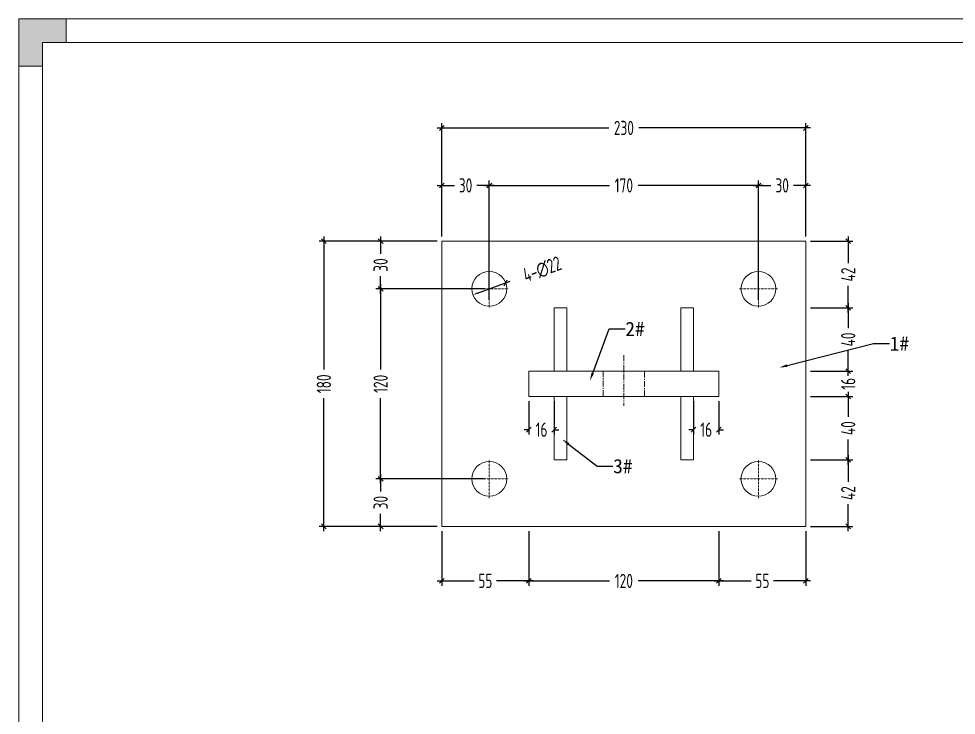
# Model space of a CAD drawing. Header units: millimetres. Extents: x 4 to 2106212, y -117026 to 198097.
# Drawn here: x 2092445 to 2093038, y 189599 to 190038 of the extents above; entities that cross this region are included whole.
import ezdxf
from ezdxf import colors
from ezdxf.entities.mleader import LeaderData, LeaderLine
from ezdxf.math import Vec2, Vec3

# ---------------------------------------------------------------- set-up
doc = ezdxf.new("R2010")
doc.units = ezdxf.units.MM
doc.linetypes.add('CENTER', pattern=[0.6, 0.375, -0.075, 0.075, -0.075])
doc.linetypes.add('CENTER2', pattern=[28.575, 19.05, -3.175, 3.175, -3.175])
doc.layers.add('HR-dimension', color=9, linetype='Continuous')
doc.layers.add('标注', color=9, linetype='Continuous')
for name, color, linetype, lineweight in [('加强板', 140, 'Continuous', 18), ('图框', 7, 'Continuous', 13), ('文本', 3, 'Continuous', 13), ('结构', 4, 'Continuous', 18), ('虚线', 1, 'CENTER2', 0)]:
    doc.layers.add(name, color=color, linetype=linetype, lineweight=lineweight)
doc.styles.add('Arial', font='arial.ttf')
doc.styles.add('hztxt', font='ros1.shx', dxfattribs={"width": 0.8, "bigfont": 'hztxt.shx'})
doc.dimstyles.new('DIM-3', dxfattribs={"dimscale": 3, "dimtxt": 3, "dimasz": 1, "dimexe": 1, "dimexo": 1, "dimgap": 1, "dimtad": 0, "dimdec": 1, "dimrnd": 0.0005, "dimzin": 9, "dimdsep": 46, "dimtxsty": 'hztxt', "dimblk": 'OBLIQUE', "dimcen": 0, "dimdle": 1, "dimclrd": 9, "dimclre": 9, "dimclrt": 2, "dimazin": 2, "dimtfac": 1, "dimtdec": 1, "dimtofl": 0, "dimtmove": 0, "dimatfit": 3, "dimfxl": 1, "dimarcsym": 2})
doc.dimstyles.new('HR-A3-DIM3', dxfattribs={"dimscale": 3, "dimtxt": 3, "dimasz": 1, "dimexe": 1, "dimexo": 1, "dimgap": 1, "dimtad": 1, "dimdec": 1, "dimdsep": 46, "dimtxsty": 'hztxt', "dimblk2": 'OBLIQUE', "dimsah": 1, "dimcen": 0, "dimdle": 1, "dimclrd": 9, "dimclre": 9, "dimclrt": 2, "dimadec": 1, "dimazin": 0, "dimtfac": 1, "dimtdec": 1, "dimtix": 1, "dimtmove": 2, "dimatfit": 3, "dimfxl": 1, "dimtfill": 1, "dimtolj": 1, "dimtzin": 0, "dimarcsym": 1})

# ---------------------------------------------------------------- blocks, each defined once
blk = doc.blocks.new('_Oblique')
at = {"color": 0, "linetype": 'ByBlock', "lineweight": -2}
blk.add_line((-0.5, -0.5), (0.5, 0.5), dxfattribs=at)
blk = doc.blocks.new('*D1663')
at = {"layer": 'Defpoints', "color": 0, "ltscale": 10, "transparency": 16777216}
for p in [(2092712.69, 189897.82), (2092674.04, 189867.82), (2092742.69, 189867.82)]:
    blk.add_point(p, dxfattribs=at)
at = {"layer": 'HR-dimension', "color": 9, "lineweight": -2, "ltscale": 10, "transparency": 16777216}
for p, q in [((2092709.69, 189897.82), (2092671.04, 189897.82)), ((2092674.04, 189900.82), (2092674.04, 189889.9)), ((2092674.04, 189864.82), (2092674.04, 189875.74)), ((2092739.69, 189867.82), (2092671.04, 189867.82))]:
    blk.add_line(p, q, dxfattribs=at)
at = {"layer": 'HR-dimension', "color": 9, "lineweight": -2, "ltscale": 10, "transparency": 16777216, "xscale": 3, "yscale": 3, "zscale": 3}
for p, rotation in [((2092674.04, 189897.82), 90), ((2092674.04, 189867.82), 270)]:
    blk.add_blockref('_Oblique', p, dxfattribs=dict(at, rotation=rotation))
at = {"layer": 'HR-dimension', "color": 2, "ltscale": 10, "transparency": 16777216, "insert": (2092674.04, 189882.82), "char_height": 9, "attachment_point": 5, "rotation": 90, "style": 'hztxt'}
blk.add_mtext('30', dxfattribs=at)
blk = doc.blocks.new('*D1653')
at = {"layer": 'Defpoints', "color": 0, "ltscale": 10, "transparency": 16777216}
for p in [(2092742.69, 189867.82), (2092674.04, 189747.82), (2092742.69, 189747.82)]:
    blk.add_point(p, dxfattribs=at)
at = {"layer": 'HR-dimension', "color": 9, "lineweight": -2, "ltscale": 10, "transparency": 16777216}
for p, q in [((2092739.69, 189867.82), (2092671.04, 189867.82)), ((2092674.04, 189870.82), (2092674.04, 189816.94)), ((2092674.04, 189744.82), (2092674.04, 189798.7)), ((2092739.69, 189747.82), (2092671.04, 189747.82))]:
    blk.add_line(p, q, dxfattribs=at)
at = {"layer": 'HR-dimension', "color": 9, "lineweight": -2, "ltscale": 10, "transparency": 16777216, "xscale": 3, "yscale": 3, "zscale": 3}
for p, rotation in [((2092674.04, 189867.82), 90), ((2092674.04, 189747.82), 270)]:
    blk.add_blockref('_Oblique', p, dxfattribs=dict(at, rotation=rotation))
at = {"layer": 'HR-dimension', "color": 2, "ltscale": 10, "transparency": 16777216, "insert": (2092674.04, 189807.82), "char_height": 9, "attachment_point": 5, "rotation": 90, "style": 'hztxt'}
blk.add_mtext('120', dxfattribs=at)
blk = doc.blocks.new('*D1664')
at = {"layer": 'Defpoints', "color": 0, "ltscale": 10, "transparency": 16777216}
for p in [(2092742.69, 189747.82), (2092674.04, 189717.82), (2092712.69, 189717.82)]:
    blk.add_point(p, dxfattribs=at)
at = {"layer": 'HR-dimension', "color": 9, "lineweight": -2, "ltscale": 10, "transparency": 16777216}
for p, q in [((2092674.04, 189750.82), (2092674.04, 189739.9)), ((2092739.69, 189747.82), (2092671.04, 189747.82)), ((2092674.04, 189714.82), (2092674.04, 189725.74)), ((2092709.69, 189717.82), (2092671.04, 189717.82))]:
    blk.add_line(p, q, dxfattribs=at)
at = {"layer": 'HR-dimension', "color": 9, "lineweight": -2, "ltscale": 10, "transparency": 16777216, "xscale": 3, "yscale": 3, "zscale": 3}
for p, rotation in [((2092674.04, 189747.82), 90), ((2092674.04, 189717.82), 270)]:
    blk.add_blockref('_Oblique', p, dxfattribs=dict(at, rotation=rotation))
at = {"layer": 'HR-dimension', "color": 2, "ltscale": 10, "transparency": 16777216, "insert": (2092674.04, 189732.82), "char_height": 9, "attachment_point": 5, "rotation": 90, "style": 'hztxt'}
blk.add_mtext('30', dxfattribs=at)
blk = doc.blocks.new('*D1665')
at = {"layer": 'Defpoints', "color": 0, "ltscale": 10, "transparency": 16777216}
for p in [(2092638.18, 189897.82), (2092712.69, 189897.82), (2092712.69, 189717.82)]:
    blk.add_point(p, dxfattribs=at)
at = {"layer": 'HR-dimension', "color": 9, "lineweight": -2, "ltscale": 10, "transparency": 16777216}
for p, q in [((2092709.69, 189897.82), (2092635.18, 189897.82)), ((2092638.18, 189900.82), (2092638.18, 189816.94)), ((2092638.18, 189714.82), (2092638.18, 189798.7)), ((2092709.69, 189717.82), (2092635.18, 189717.82))]:
    blk.add_line(p, q, dxfattribs=at)
at = {"layer": 'HR-dimension', "color": 9, "lineweight": -2, "ltscale": 10, "transparency": 16777216, "xscale": 3, "yscale": 3, "zscale": 3}
for p, rotation in [((2092638.18, 189897.82), 90), ((2092638.18, 189717.82), 270)]:
    blk.add_blockref('_Oblique', p, dxfattribs=dict(at, rotation=rotation))
at = {"layer": 'HR-dimension', "color": 2, "ltscale": 10, "transparency": 16777216, "insert": (2092638.18, 189807.82), "char_height": 9, "attachment_point": 5, "rotation": 90, "style": 'hztxt'}
blk.add_mtext('180', dxfattribs=at)
blk = doc.blocks.new('*D1654')
at = {"layer": 'Defpoints', "color": 0, "ltscale": 10, "transparency": 16777216}
for p in [(2092742.69, 189933.1), (2092712.69, 189897.82), (2092742.69, 189857.82)]:
    blk.add_point(p, dxfattribs=at)
at = {"layer": 'HR-dimension', "color": 9, "lineweight": -2, "ltscale": 10, "transparency": 16777216}
for p, q in [((2092709.69, 189933.1), (2092720.61, 189933.1)), ((2092712.69, 189900.82), (2092712.69, 189936.1)), ((2092745.69, 189933.1), (2092734.77, 189933.1)), ((2092742.69, 189860.82), (2092742.69, 189936.1))]:
    blk.add_line(p, q, dxfattribs=at)
at = {"layer": 'HR-dimension', "color": 9, "lineweight": -2, "ltscale": 10, "transparency": 16777216, "xscale": 3, "yscale": 3, "zscale": 3, "rotation": 180}
blk.add_blockref('_Oblique', (2092712.69, 189933.1), dxfattribs=at)
at = {"layer": 'HR-dimension', "color": 9, "lineweight": -2, "ltscale": 10, "transparency": 16777216, "xscale": 3, "yscale": 3, "zscale": 3}
blk.add_blockref('_Oblique', (2092742.69, 189933.1), dxfattribs=at)
at = {"layer": 'HR-dimension', "color": 2, "ltscale": 10, "transparency": 16777216, "insert": (2092727.69, 189933.1), "char_height": 9, "attachment_point": 5, "style": 'hztxt'}
blk.add_mtext('30', dxfattribs=at)
blk = doc.blocks.new('*D1655')
at = {"layer": 'Defpoints', "color": 0, "ltscale": 10, "transparency": 16777216}
for p in [(2092912.69, 189933.1), (2092742.69, 189857.82), (2092912.69, 189857.82)]:
    blk.add_point(p, dxfattribs=at)
at = {"layer": 'HR-dimension', "color": 9, "lineweight": -2, "ltscale": 10, "transparency": 16777216}
for p, q in [((2092739.69, 189933.1), (2092818.57, 189933.1)), ((2092742.69, 189860.82), (2092742.69, 189936.1)), ((2092915.69, 189933.1), (2092836.81, 189933.1)), ((2092912.69, 189860.82), (2092912.69, 189936.1))]:
    blk.add_line(p, q, dxfattribs=at)
at = {"layer": 'HR-dimension', "color": 9, "lineweight": -2, "ltscale": 10, "transparency": 16777216, "xscale": 3, "yscale": 3, "zscale": 3, "rotation": 180}
blk.add_blockref('_Oblique', (2092742.69, 189933.1), dxfattribs=at)
at = {"layer": 'HR-dimension', "color": 9, "lineweight": -2, "ltscale": 10, "transparency": 16777216, "xscale": 3, "yscale": 3, "zscale": 3}
blk.add_blockref('_Oblique', (2092912.69, 189933.1), dxfattribs=at)
at = {"layer": 'HR-dimension', "color": 2, "ltscale": 10, "transparency": 16777216, "insert": (2092827.69, 189933.1), "char_height": 9, "attachment_point": 5, "style": 'hztxt'}
blk.add_mtext('170', dxfattribs=at)
blk = doc.blocks.new('*D1666')
at = {"layer": 'Defpoints', "color": 0, "ltscale": 10, "transparency": 16777216}
for p in [(2092942.69, 189933.1), (2092942.69, 189897.82), (2092912.69, 189857.82)]:
    blk.add_point(p, dxfattribs=at)
at = {"layer": 'HR-dimension', "color": 9, "lineweight": -2, "ltscale": 10, "transparency": 16777216}
for p, q in [((2092909.69, 189933.1), (2092920.61, 189933.1)), ((2092912.69, 189860.82), (2092912.69, 189936.1)), ((2092945.69, 189933.1), (2092934.77, 189933.1)), ((2092942.69, 189900.82), (2092942.69, 189936.1))]:
    blk.add_line(p, q, dxfattribs=at)
at = {"layer": 'HR-dimension', "color": 9, "lineweight": -2, "ltscale": 10, "transparency": 16777216, "xscale": 3, "yscale": 3, "zscale": 3, "rotation": 180}
blk.add_blockref('_Oblique', (2092912.69, 189933.1), dxfattribs=at)
at = {"layer": 'HR-dimension', "color": 9, "lineweight": -2, "ltscale": 10, "transparency": 16777216, "xscale": 3, "yscale": 3, "zscale": 3}
blk.add_blockref('_Oblique', (2092942.69, 189933.1), dxfattribs=at)
at = {"layer": 'HR-dimension', "color": 2, "ltscale": 10, "transparency": 16777216, "insert": (2092927.69, 189933.1), "char_height": 9, "attachment_point": 5, "style": 'hztxt'}
blk.add_mtext('30', dxfattribs=at)
blk = doc.blocks.new('*D1667')
at = {"layer": 'Defpoints', "color": 0, "ltscale": 10, "transparency": 16777216}
for p in [(2092712.69, 189969.35), (2092712.69, 189897.82), (2092942.69, 189897.82)]:
    blk.add_point(p, dxfattribs=at)
at = {"layer": 'HR-dimension', "color": 9, "lineweight": -2, "ltscale": 10, "transparency": 16777216}
for p, q in [((2092709.69, 189969.35), (2092818.21, 189969.35)), ((2092712.69, 189900.82), (2092712.69, 189972.35)), ((2092945.69, 189969.35), (2092837.17, 189969.35)), ((2092942.69, 189900.82), (2092942.69, 189972.35))]:
    blk.add_line(p, q, dxfattribs=at)
at = {"layer": 'HR-dimension', "color": 9, "lineweight": -2, "ltscale": 10, "transparency": 16777216, "xscale": 3, "yscale": 3, "zscale": 3, "rotation": 180}
blk.add_blockref('_Oblique', (2092712.69, 189969.35), dxfattribs=at)
at = {"layer": 'HR-dimension', "color": 9, "lineweight": -2, "ltscale": 10, "transparency": 16777216, "xscale": 3, "yscale": 3, "zscale": 3}
blk.add_blockref('_Oblique', (2092942.69, 189969.35), dxfattribs=at)
at = {"layer": 'HR-dimension', "color": 2, "ltscale": 10, "transparency": 16777216, "insert": (2092827.69, 189969.35), "char_height": 9, "attachment_point": 5, "style": 'hztxt'}
blk.add_mtext('230', dxfattribs=at)
blk = doc.blocks.new('*D1662')
at = {"layer": 'Defpoints', "color": 0, "ltscale": 10, "transparency": 16777216}
for p in [(2092753.02, 189871.59), (2092732.36, 189864.05)]:
    blk.add_point(p, dxfattribs=at)
at = {"layer": 'HR-dimension', "color": 9, "lineweight": -2, "ltscale": 10, "transparency": 16777216}
blk.add_line((2092735.18, 189865.08), (2092755.84, 189872.62), dxfattribs=at)
at = {"layer": 'HR-dimension', "color": 9, "ltscale": 10, "transparency": 16777216}
blk.add_solid([(2092735, 189865.55), (2092735.35, 189864.61), (2092732.36, 189864.05)], dxfattribs=at)
at = {"layer": 'HR-dimension', "color": 9, "lineweight": -2, "ltscale": 10, "transparency": 16777216, "xscale": 3, "yscale": 3, "zscale": 3, "rotation": 20.0418799361093}
blk.add_blockref('_Oblique', (2092753.02, 189871.59), dxfattribs=at)
at = {"layer": 'HR-dimension', "color": 2, "ltscale": 10, "transparency": 16777216, "insert": (2092776.08, 189880), "char_height": 9, "attachment_point": 5, "rotation": 20.04188, "style": 'hztxt', "bg_fill": 3, "box_fill_scale": 1.1, "bg_fill_color": 256, "bg_fill_true_color": 13158600, "bg_fill_transparency": 0}
blk.add_mtext('\\A1;4-∅22', dxfattribs=at)
blk = doc.blocks.new('GW-TK')
at = {"layer": '图框', "linetype": 'Continuous', "lineweight": 0}
h = blk.add_hatch(color=256, dxfattribs=at)
h.dxf.hatch_style = 1
h.paths.add_polyline_path([(927183.55, 464715.01), (927183.55, 464705.01), (927188.55, 464705.01), (927188.55, 464710.01), (927193.56, 464710.01), (927193.56, 464715.01)])
blk.add_lwpolyline([(927188.55, 464705.01), (927188.55, 464710.01), (927193.56, 464710.01), (927193.56, 464715.01), (927183.55, 464715.01), (927183.55, 464705.01)], close=True, dxfattribs=at)
at = {"layer": '图框'}
for points in [[(927183.55, 464715.01), (927603.55, 464715.01), (927603.55, 464418.01), (927183.55, 464418.01)], [(927188.55, 464710.01), (927598.55, 464710.01), (927598.55, 464423.01), (927188.55, 464423.01)]]:
    blk.add_lwpolyline(points, close=True, dxfattribs=at)
blk = doc.blocks.new('*D1684')
at = {"layer": 'Defpoints', "color": 0, "ltscale": 10, "transparency": 16777216}
for p in [(2092712.69, 189717.82), (2092767.69, 189717.82), (2092712.69, 189683.37)]:
    blk.add_point(p, dxfattribs=at)
at = {"layer": 'HR-dimension', "color": 9, "lineweight": -2, "ltscale": 10, "transparency": 16777216}
for p, q in [((2092712.69, 189714.82), (2092712.69, 189680.37)), ((2092767.69, 189714.82), (2092767.69, 189680.37)), ((2092709.69, 189683.37), (2092733.11, 189683.37)), ((2092770.69, 189683.37), (2092747.27, 189683.37))]:
    blk.add_line(p, q, dxfattribs=at)
at = {"layer": 'HR-dimension', "color": 9, "lineweight": -2, "ltscale": 10, "transparency": 16777216, "xscale": 3, "yscale": 3, "zscale": 3, "rotation": 180}
blk.add_blockref('_Oblique', (2092712.69, 189683.37), dxfattribs=at)
at = {"layer": 'HR-dimension', "color": 9, "lineweight": -2, "ltscale": 10, "transparency": 16777216, "xscale": 3, "yscale": 3, "zscale": 3}
blk.add_blockref('_Oblique', (2092767.69, 189683.37), dxfattribs=at)
at = {"layer": 'HR-dimension', "color": 2, "ltscale": 10, "transparency": 16777216, "insert": (2092740.19, 189683.37), "char_height": 9, "attachment_point": 5, "style": 'hztxt'}
blk.add_mtext('55', dxfattribs=at)
blk = doc.blocks.new('*D1685')
at = {"layer": 'Defpoints', "color": 0, "ltscale": 10, "transparency": 16777216}
for p in [(2092767.69, 189717.82), (2092887.69, 189717.82), (2092887.69, 189683.37)]:
    blk.add_point(p, dxfattribs=at)
at = {"layer": 'HR-dimension', "color": 9, "lineweight": -2, "ltscale": 10, "transparency": 16777216}
for p, q in [((2092767.69, 189714.82), (2092767.69, 189680.37)), ((2092887.69, 189714.82), (2092887.69, 189680.37)), ((2092764.69, 189683.37), (2092818.57, 189683.37)), ((2092890.69, 189683.37), (2092836.81, 189683.37))]:
    blk.add_line(p, q, dxfattribs=at)
at = {"layer": 'HR-dimension', "color": 9, "lineweight": -2, "ltscale": 10, "transparency": 16777216, "xscale": 3, "yscale": 3, "zscale": 3, "rotation": 180}
blk.add_blockref('_Oblique', (2092767.69, 189683.37), dxfattribs=at)
at = {"layer": 'HR-dimension', "color": 9, "lineweight": -2, "ltscale": 10, "transparency": 16777216, "xscale": 3, "yscale": 3, "zscale": 3}
blk.add_blockref('_Oblique', (2092887.69, 189683.37), dxfattribs=at)
at = {"layer": 'HR-dimension', "color": 2, "ltscale": 10, "transparency": 16777216, "insert": (2092827.69, 189683.37), "char_height": 9, "attachment_point": 5, "style": 'hztxt'}
blk.add_mtext('120', dxfattribs=at)
blk = doc.blocks.new('*D1686')
at = {"layer": 'Defpoints', "color": 0, "ltscale": 10, "transparency": 16777216}
for p in [(2092887.69, 189717.82), (2092942.69, 189717.82), (2092942.69, 189683.37)]:
    blk.add_point(p, dxfattribs=at)
at = {"layer": 'HR-dimension', "color": 9, "lineweight": -2, "ltscale": 10, "transparency": 16777216}
for p, q in [((2092887.69, 189714.82), (2092887.69, 189680.37)), ((2092942.69, 189714.82), (2092942.69, 189680.37)), ((2092884.69, 189683.37), (2092908.11, 189683.37)), ((2092945.69, 189683.37), (2092922.27, 189683.37))]:
    blk.add_line(p, q, dxfattribs=at)
at = {"layer": 'HR-dimension', "color": 9, "lineweight": -2, "ltscale": 10, "transparency": 16777216, "xscale": 3, "yscale": 3, "zscale": 3, "rotation": 180}
blk.add_blockref('_Oblique', (2092887.69, 189683.37), dxfattribs=at)
at = {"layer": 'HR-dimension', "color": 9, "lineweight": -2, "ltscale": 10, "transparency": 16777216, "xscale": 3, "yscale": 3, "zscale": 3}
blk.add_blockref('_Oblique', (2092942.69, 189683.37), dxfattribs=at)
at = {"layer": 'HR-dimension', "color": 2, "ltscale": 10, "transparency": 16777216, "insert": (2092915.19, 189683.37), "char_height": 9, "attachment_point": 5, "style": 'hztxt'}
blk.add_mtext('55', dxfattribs=at)
blk = doc.blocks.new('*D1687')
at = {"layer": 'Defpoints', "color": 0, "ltscale": 10, "transparency": 16777216}
for p in [(2092767.69, 189799.82), (2092783.69, 189799.82), (2092767.69, 189778.87)]:
    blk.add_point(p, dxfattribs=at)
at = {"layer": 'HR-dimension', "color": 9, "lineweight": -2, "ltscale": 10, "transparency": 16777216}
for p, q in [((2092767.69, 189796.82), (2092767.69, 189775.87)), ((2092783.69, 189796.82), (2092783.69, 189775.87)), ((2092767.69, 189778.87), (2092764.69, 189778.87)), ((2092783.69, 189778.87), (2092786.69, 189778.87))]:
    blk.add_line(p, q, dxfattribs=at)
at = {"layer": 'HR-dimension', "color": 9, "lineweight": -2, "ltscale": 10, "transparency": 16777216, "xscale": 3, "yscale": 3, "zscale": 3}
blk.add_blockref('_Oblique', (2092767.69, 189778.87), dxfattribs=at)
at = {"layer": 'HR-dimension', "color": 9, "lineweight": -2, "ltscale": 10, "transparency": 16777216, "xscale": 3, "yscale": 3, "zscale": 3, "rotation": 180}
blk.add_blockref('_Oblique', (2092783.69, 189778.87), dxfattribs=at)
at = {"layer": 'HR-dimension', "color": 2, "ltscale": 10, "transparency": 16777216, "insert": (2092775.69, 189778.87), "char_height": 9, "attachment_point": 5, "style": 'hztxt'}
blk.add_mtext('16', dxfattribs=at)
blk = doc.blocks.new('*D1688')
at = {"layer": 'Defpoints', "color": 0, "ltscale": 10, "transparency": 16777216}
for p in [(2092942.69, 189855.82), (2092969.4, 189855.82), (2092942.69, 189815.82)]:
    blk.add_point(p, dxfattribs=at)
at = {"layer": 'HR-dimension', "color": 9, "lineweight": -2, "ltscale": 10, "transparency": 16777216}
for p, q in [((2092969.4, 189858.82), (2092969.4, 189842.9)), ((2092945.69, 189855.82), (2092972.4, 189855.82)), ((2092969.4, 189812.82), (2092969.4, 189828.74)), ((2092945.69, 189815.82), (2092972.4, 189815.82))]:
    blk.add_line(p, q, dxfattribs=at)
at = {"layer": 'HR-dimension', "color": 9, "lineweight": -2, "ltscale": 10, "transparency": 16777216, "xscale": 3, "yscale": 3, "zscale": 3}
for p, rotation in [((2092969.4, 189855.82), 90), ((2092969.4, 189815.82), 270)]:
    blk.add_blockref('_Oblique', p, dxfattribs=dict(at, rotation=rotation))
at = {"layer": 'HR-dimension', "color": 2, "ltscale": 10, "transparency": 16777216, "insert": (2092969.4, 189835.82), "char_height": 9, "attachment_point": 5, "rotation": 90, "style": 'hztxt'}
blk.add_mtext('40', dxfattribs=at)
blk = doc.blocks.new('*D1689')
at = {"layer": 'Defpoints', "color": 0, "ltscale": 10, "transparency": 16777216}
for p in [(2092942.69, 189897.82), (2092969.4, 189897.82), (2092942.69, 189855.82)]:
    blk.add_point(p, dxfattribs=at)
at = {"layer": 'HR-dimension', "color": 9, "lineweight": -2, "ltscale": 10, "transparency": 16777216}
for p, q in [((2092945.69, 189897.82), (2092972.4, 189897.82)), ((2092969.4, 189900.82), (2092969.4, 189883.9)), ((2092969.4, 189852.82), (2092969.4, 189869.74)), ((2092945.69, 189855.82), (2092972.4, 189855.82))]:
    blk.add_line(p, q, dxfattribs=at)
at = {"layer": 'HR-dimension', "color": 9, "lineweight": -2, "ltscale": 10, "transparency": 16777216, "xscale": 3, "yscale": 3, "zscale": 3}
for p, rotation in [((2092969.4, 189897.82), 90), ((2092969.4, 189855.82), 270)]:
    blk.add_blockref('_Oblique', p, dxfattribs=dict(at, rotation=rotation))
at = {"layer": 'HR-dimension', "color": 2, "ltscale": 10, "transparency": 16777216, "insert": (2092969.4, 189876.82), "char_height": 9, "attachment_point": 5, "rotation": 90, "style": 'hztxt'}
blk.add_mtext('42', dxfattribs=at)
blk = doc.blocks.new('*D1690')
at = {"layer": 'Defpoints', "color": 0, "ltscale": 10, "transparency": 16777216}
for p in [(2092942.69, 189815.82), (2092942.69, 189799.82), (2092969.4, 189799.82)]:
    blk.add_point(p, dxfattribs=at)
at = {"layer": 'HR-dimension', "color": 9, "lineweight": -2, "ltscale": 10, "transparency": 16777216}
for p, q in [((2092945.69, 189815.82), (2092972.4, 189815.82)), ((2092969.4, 189815.82), (2092969.4, 189818.82)), ((2092945.69, 189799.82), (2092972.4, 189799.82)), ((2092969.4, 189799.82), (2092969.4, 189796.82))]:
    blk.add_line(p, q, dxfattribs=at)
at = {"layer": 'HR-dimension', "color": 9, "lineweight": -2, "ltscale": 10, "transparency": 16777216, "xscale": 3, "yscale": 3, "zscale": 3}
for p, rotation in [((2092969.4, 189815.82), 270), ((2092969.4, 189799.82), 90)]:
    blk.add_blockref('_Oblique', p, dxfattribs=dict(at, rotation=rotation))
at = {"layer": 'HR-dimension', "color": 2, "ltscale": 10, "transparency": 16777216, "insert": (2092969.4, 189807.82), "char_height": 9, "attachment_point": 5, "rotation": 90, "style": 'hztxt'}
blk.add_mtext('16', dxfattribs=at)
blk = doc.blocks.new('*D1691')
at = {"layer": 'Defpoints', "color": 0, "ltscale": 10, "transparency": 16777216}
for p in [(2092942.69, 189799.82), (2092942.69, 189759.82), (2092969.4, 189759.82)]:
    blk.add_point(p, dxfattribs=at)
at = {"layer": 'HR-dimension', "color": 9, "lineweight": -2, "ltscale": 10, "transparency": 16777216}
for p, q in [((2092969.4, 189802.82), (2092969.4, 189786.9)), ((2092945.69, 189799.82), (2092972.4, 189799.82)), ((2092969.4, 189756.82), (2092969.4, 189772.74)), ((2092945.69, 189759.82), (2092972.4, 189759.82))]:
    blk.add_line(p, q, dxfattribs=at)
at = {"layer": 'HR-dimension', "color": 9, "lineweight": -2, "ltscale": 10, "transparency": 16777216, "xscale": 3, "yscale": 3, "zscale": 3}
for p, rotation in [((2092969.4, 189799.82), 90), ((2092969.4, 189759.82), 270)]:
    blk.add_blockref('_Oblique', p, dxfattribs=dict(at, rotation=rotation))
at = {"layer": 'HR-dimension', "color": 2, "ltscale": 10, "transparency": 16777216, "insert": (2092969.4, 189779.82), "char_height": 9, "attachment_point": 5, "rotation": 90, "style": 'hztxt'}
blk.add_mtext('40', dxfattribs=at)
blk = doc.blocks.new('*D1692')
at = {"layer": 'Defpoints', "color": 0, "ltscale": 10, "transparency": 16777216}
for p in [(2092942.69, 189759.82), (2092942.69, 189717.82), (2092969.4, 189717.82)]:
    blk.add_point(p, dxfattribs=at)
at = {"layer": 'HR-dimension', "color": 9, "lineweight": -2, "ltscale": 10, "transparency": 16777216}
for p, q in [((2092969.4, 189762.82), (2092969.4, 189745.9)), ((2092945.69, 189759.82), (2092972.4, 189759.82)), ((2092969.4, 189714.82), (2092969.4, 189731.74)), ((2092945.69, 189717.82), (2092972.4, 189717.82))]:
    blk.add_line(p, q, dxfattribs=at)
at = {"layer": 'HR-dimension', "color": 9, "lineweight": -2, "ltscale": 10, "transparency": 16777216, "xscale": 3, "yscale": 3, "zscale": 3}
for p, rotation in [((2092969.4, 189759.82), 90), ((2092969.4, 189717.82), 270)]:
    blk.add_blockref('_Oblique', p, dxfattribs=dict(at, rotation=rotation))
at = {"layer": 'HR-dimension', "color": 2, "ltscale": 10, "transparency": 16777216, "insert": (2092969.4, 189738.82), "char_height": 9, "attachment_point": 5, "rotation": 90, "style": 'hztxt'}
blk.add_mtext('42', dxfattribs=at)
blk = doc.blocks.new('*D1693')
at = {"layer": 'Defpoints', "color": 0, "ltscale": 10, "transparency": 16777216}
for p in [(2092871.69, 189799.82), (2092887.69, 189799.82), (2092871.69, 189778.87)]:
    blk.add_point(p, dxfattribs=at)
at = {"layer": 'HR-dimension', "color": 9, "lineweight": -2, "ltscale": 10, "transparency": 16777216}
for p, q in [((2092871.69, 189796.82), (2092871.69, 189775.87)), ((2092887.69, 189796.82), (2092887.69, 189775.87)), ((2092871.69, 189778.87), (2092868.69, 189778.87)), ((2092887.69, 189778.87), (2092890.69, 189778.87))]:
    blk.add_line(p, q, dxfattribs=at)
at = {"layer": 'HR-dimension', "color": 9, "lineweight": -2, "ltscale": 10, "transparency": 16777216, "xscale": 3, "yscale": 3, "zscale": 3}
blk.add_blockref('_Oblique', (2092871.69, 189778.87), dxfattribs=at)
at = {"layer": 'HR-dimension', "color": 9, "lineweight": -2, "ltscale": 10, "transparency": 16777216, "xscale": 3, "yscale": 3, "zscale": 3, "rotation": 180}
blk.add_blockref('_Oblique', (2092887.69, 189778.87), dxfattribs=at)
at = {"layer": 'HR-dimension', "color": 2, "ltscale": 10, "transparency": 16777216, "insert": (2092879.69, 189778.87), "char_height": 9, "attachment_point": 5, "style": 'hztxt'}
blk.add_mtext('16', dxfattribs=at)

msp = doc.modelspace()

# ---------------------------------------------------------------- linework, layer by layer
at = {"layer": '加强板', "color": 3}
for points in [[(2092783.691, 189855.822), (2092791.691, 189855.822), (2092791.691, 189815.822), (2092783.691, 189815.822)], [(2092863.691, 189855.822), (2092871.691, 189855.822), (2092871.691, 189815.822), (2092863.691, 189815.822)], [(2092767.691, 189815.822), (2092887.691, 189815.822), (2092887.691, 189799.822), (2092767.691, 189799.822)], [(2092783.691, 189759.822), (2092791.691, 189759.822), (2092791.691, 189799.822), (2092783.691, 189799.822)], [(2092863.691, 189759.822), (2092871.691, 189759.822), (2092871.691, 189799.822), (2092863.691, 189799.822)]]:
    msp.add_lwpolyline(points, close=True, dxfattribs=at)
at = {"layer": '结构', "color": 1, "linetype": 'CENTER', "ltscale": 0.44}
for p, q in [((2092742.691, 189855.722), (2092742.691, 189879.922)), ((2092912.691, 189855.722), (2092912.691, 189879.922)), ((2092730.591, 189867.822), (2092754.791, 189867.822)), ((2092924.791, 189867.822), (2092900.591, 189867.822)), ((2092742.691, 189759.922), (2092742.691, 189735.722)), ((2092912.691, 189759.922), (2092912.691, 189735.722)), ((2092730.591, 189747.822), (2092754.791, 189747.822)), ((2092924.791, 189747.822), (2092900.591, 189747.822))]:
    msp.add_line(p, q, dxfattribs=at)
at = {"layer": '结构', "color": 6}
msp.add_lwpolyline([(2092712.691, 189897.822), (2092942.691, 189897.822), (2092942.691, 189717.822), (2092712.691, 189717.822)], close=True, dxfattribs=at)
at = {"layer": '结构', "color": 4}
for centre in [(2092742.691, 189867.822), (2092912.691, 189867.822), (2092742.691, 189747.822), (2092912.691, 189747.822)]:
    msp.add_circle(centre, 11, dxfattribs=at)
at = {"layer": '虚线', "color": 1, "linetype": 'CENTER', "ltscale": 10}
msp.add_lwpolyline([(2092827.691, 189825.822), (2092827.691, 189793.822)], dxfattribs=at)
msp.add_lwpolyline([(2092840.691, 189815.822), (2092814.691, 189815.822), (2092814.691, 189799.822), (2092840.691, 189799.822)], close=True, dxfattribs=at)

# ---------------------------------------------------------------- dimensions: what is measured, and where the dimension line sits
at = {"layer": 'HR-dimension', "ltscale": 10}
for base, p1, p2, picture, middle in [((2092712.691, 189969.352), (2092942.691, 189897.822), (2092712.691, 189897.822), '*D1667', (2092827.691, 189969.352)), ((2092742.691, 189933.1001), (2092712.691, 189897.822), (2092742.691, 189857.822), '*D1654', (2092727.691, 189933.1001)), ((2092912.691, 189933.1001), (2092742.691, 189857.822), (2092912.691, 189857.822), '*D1655', (2092827.691, 189933.1001)), ((2092942.691, 189933.1001), (2092912.691, 189857.822), (2092942.691, 189897.822), '*D1666', (2092927.691, 189933.1001)), ((2092767.691, 189778.8723), (2092783.691, 189799.822), (2092767.691, 189799.822), '*D1687', (2092775.691, 189778.8723)), ((2092871.691, 189778.8723), (2092887.691, 189799.822), (2092871.691, 189799.822), '*D1693', (2092879.691, 189778.8723)), ((2092712.691, 189683.3694), (2092767.691, 189717.822), (2092712.691, 189717.822), '*D1684', (2092740.191, 189683.3694)), ((2092887.691, 189683.3694), (2092767.691, 189717.822), (2092887.691, 189717.822), '*D1685', (2092827.691, 189683.3694)), ((2092942.691, 189683.3694), (2092887.691, 189717.822), (2092942.691, 189717.822), '*D1686', (2092915.191, 189683.3694))]:
    dim = msp.add_linear_dim(base=base, p1=p1, p2=p2, dimstyle='DIM-3', dxfattribs=at)
    dim.commit()
    dim.dimension.update_dxf_attribs({"geometry": picture, "text_midpoint": middle})
for base, p1, p2, picture, middle in [((2092638.1789, 189897.822), (2092712.691, 189717.822), (2092712.691, 189897.822), '*D1665', (2092638.1789, 189807.822)), ((2092674.0419, 189867.822), (2092712.691, 189897.822), (2092742.691, 189867.822), '*D1663', (2092674.0419, 189882.822)), ((2092969.3962, 189897.822), (2092942.691, 189855.822), (2092942.691, 189897.822), '*D1689', (2092969.3962, 189876.822)), ((2092674.0419, 189747.822), (2092742.691, 189867.822), (2092742.691, 189747.822), '*D1653', (2092674.0419, 189807.822)), ((2092969.3962, 189855.822), (2092942.691, 189815.822), (2092942.691, 189855.822), '*D1688', (2092969.3962, 189835.822)), ((2092969.3962, 189799.822), (2092942.691, 189815.822), (2092942.691, 189799.822), '*D1690', (2092969.3962, 189807.822)), ((2092969.3962, 189759.822), (2092942.691, 189799.822), (2092942.691, 189759.822), '*D1691', (2092969.3962, 189779.822)), ((2092969.3962, 189717.822), (2092942.691, 189759.822), (2092942.691, 189717.822), '*D1692', (2092969.3962, 189738.822)), ((2092674.0419, 189717.822), (2092742.691, 189747.822), (2092712.691, 189717.822), '*D1664', (2092674.0419, 189732.822))]:
    dim = msp.add_linear_dim(base=base, p1=p1, p2=p2, angle=90, dimstyle='DIM-3', dxfattribs=at)
    dim.commit()
    dim.dimension.update_dxf_attribs({"geometry": picture, "text_midpoint": middle})

# ---------------------------------------------------------------- leaders
at = {"layer": '标注', "color": 6}
ml = msp.add_multileader_mtext('Standard', dxfattribs=at)
ml.set_content('{\\fSimSun|b0|i0|c134|p2;2#}', color=6, style='Arial')
ml.set_leader_properties(color=9)
ml.build(insert=Vec2(0, 0))
ml.multileader.update_dxf_attribs({"dogleg_length": 100, "arrow_head_size": 5})
ctx = ml.context
ctx.base_point, ctx.char_height, ctx.arrow_head_size, ctx.landing_gap_size, ctx.plane_origin = Vec3(2092828.4356, 189842.4864), 9, 5, 0.2, Vec3(2092748.4801, 320888.4932)
notes = []
notes.append((ctx, [(0, (1, 1, 0), (2092818.4356, 189842.4864), (1, 0), 10, [(0, [(2092806.2543, 189809.8465)], 0, [])])]))
ctx.mtext.insert, ctx.mtext.width, ctx.mtext.defined_height, ctx.mtext.flow_direction = Vec3(2092828.6356, 189846.9864), 100, 36.9267, 5
ml = msp.add_multileader_mtext('Standard', dxfattribs=at)
ml.set_content('{\\fSimSun|b0|i0|c134|p2;1#}', color=6, style='Arial')
ml.set_leader_properties(color=9)
ml.build(insert=Vec2(0, 0))
ml.multileader.update_dxf_attribs({"dogleg_length": 100, "arrow_head_size": 5})
ctx = ml.context
ctx.base_point, ctx.char_height, ctx.arrow_head_size, ctx.landing_gap_size, ctx.plane_origin = Vec3(2092995.4451, 189833.2067), 9, 5, 0.2, Vec3(2092920.8736, 320854.3773)
notes.append((ctx, [(0, (1, 1, 0), (2092985.4451, 189833.2067), (1, 0), 10, [(0, [(2092925.9266, 189818.0798)], 0, [])])]))
ctx.mtext.insert, ctx.mtext.width, ctx.mtext.defined_height, ctx.mtext.flow_direction = Vec3(2092995.6451, 189837.7067), 100, 36.9267, 5
ml = msp.add_multileader_mtext('Standard', dxfattribs=at)
ml.set_content('{\\fSimSun|b0|i0|c134|p2;3#}', color=6, style='Arial')
ml.set_leader_properties(color=9)
ml.build(insert=Vec2(0, 0))
ml.multileader.update_dxf_attribs({"dogleg_length": 100, "arrow_head_size": 5})
ctx = ml.context
ctx.base_point, ctx.char_height, ctx.arrow_head_size, ctx.landing_gap_size, ctx.plane_origin = Vec3(2092820.7364, 189755.8446), 9, 5, 0.2, Vec3(2092635.8324, 320803.975)
notes.append((ctx, [(0, (1, 1, 0), (2092810.7364, 189755.8446), (1, 0), 10, [(0, [(2092788.834, 189772.7894)], 0, [])])]))
ctx.mtext.insert, ctx.mtext.width, ctx.mtext.defined_height, ctx.mtext.flow_direction = Vec3(2092820.9364, 189760.3446), 100, 36.9267, 5
for ctx, leaders in notes:
    for number, flags, end, landing, length, lines in leaders:
        leader = LeaderData()
        leader.index, (leader.has_last_leader_line, leader.has_dogleg_vector, leader.attachment_direction) = number, flags
        leader.last_leader_point, leader.dogleg_vector, leader.dogleg_length = Vec3(end), Vec3(landing), length
        for number, points, colour, breaks in lines:
            line = LeaderLine()
            line.index, line.vertices, line.color, line.breaks = number, Vec3.list(points), colors.encode_raw_color(colour), breaks
            leader.lines.append(line)
        ctx.leaders.append(leader)

# ---------------------------------------------------------------- next in the draw order: dimensions: what is measured, and where the dimension line sits
at = {"layer": 'HR-dimension', "ltscale": 10}
dim = msp.add_diameter_dim_2p(p1=(2092732.3571, 189864.0522), p2=(2092753.0248, 189871.5917), text='4-<>', dimstyle='HR-A3-DIM3', dxfattribs=at)
dim.commit()
dim.dimension.update_dxf_attribs({"geometry": '*D1662', "text_midpoint": (2092776.0837, 189880.0036), "dimtype": 163})

# ---------------------------------------------------------------- next in the draw order: block references
at = {"layer": '文本', "xscale": 3, "yscale": 3, "zscale": 3}
msp.add_blockref('GW-TK', (-689105.2171, -1204106.72), dxfattribs=at)

doc.saveas('drawing.dxf')
